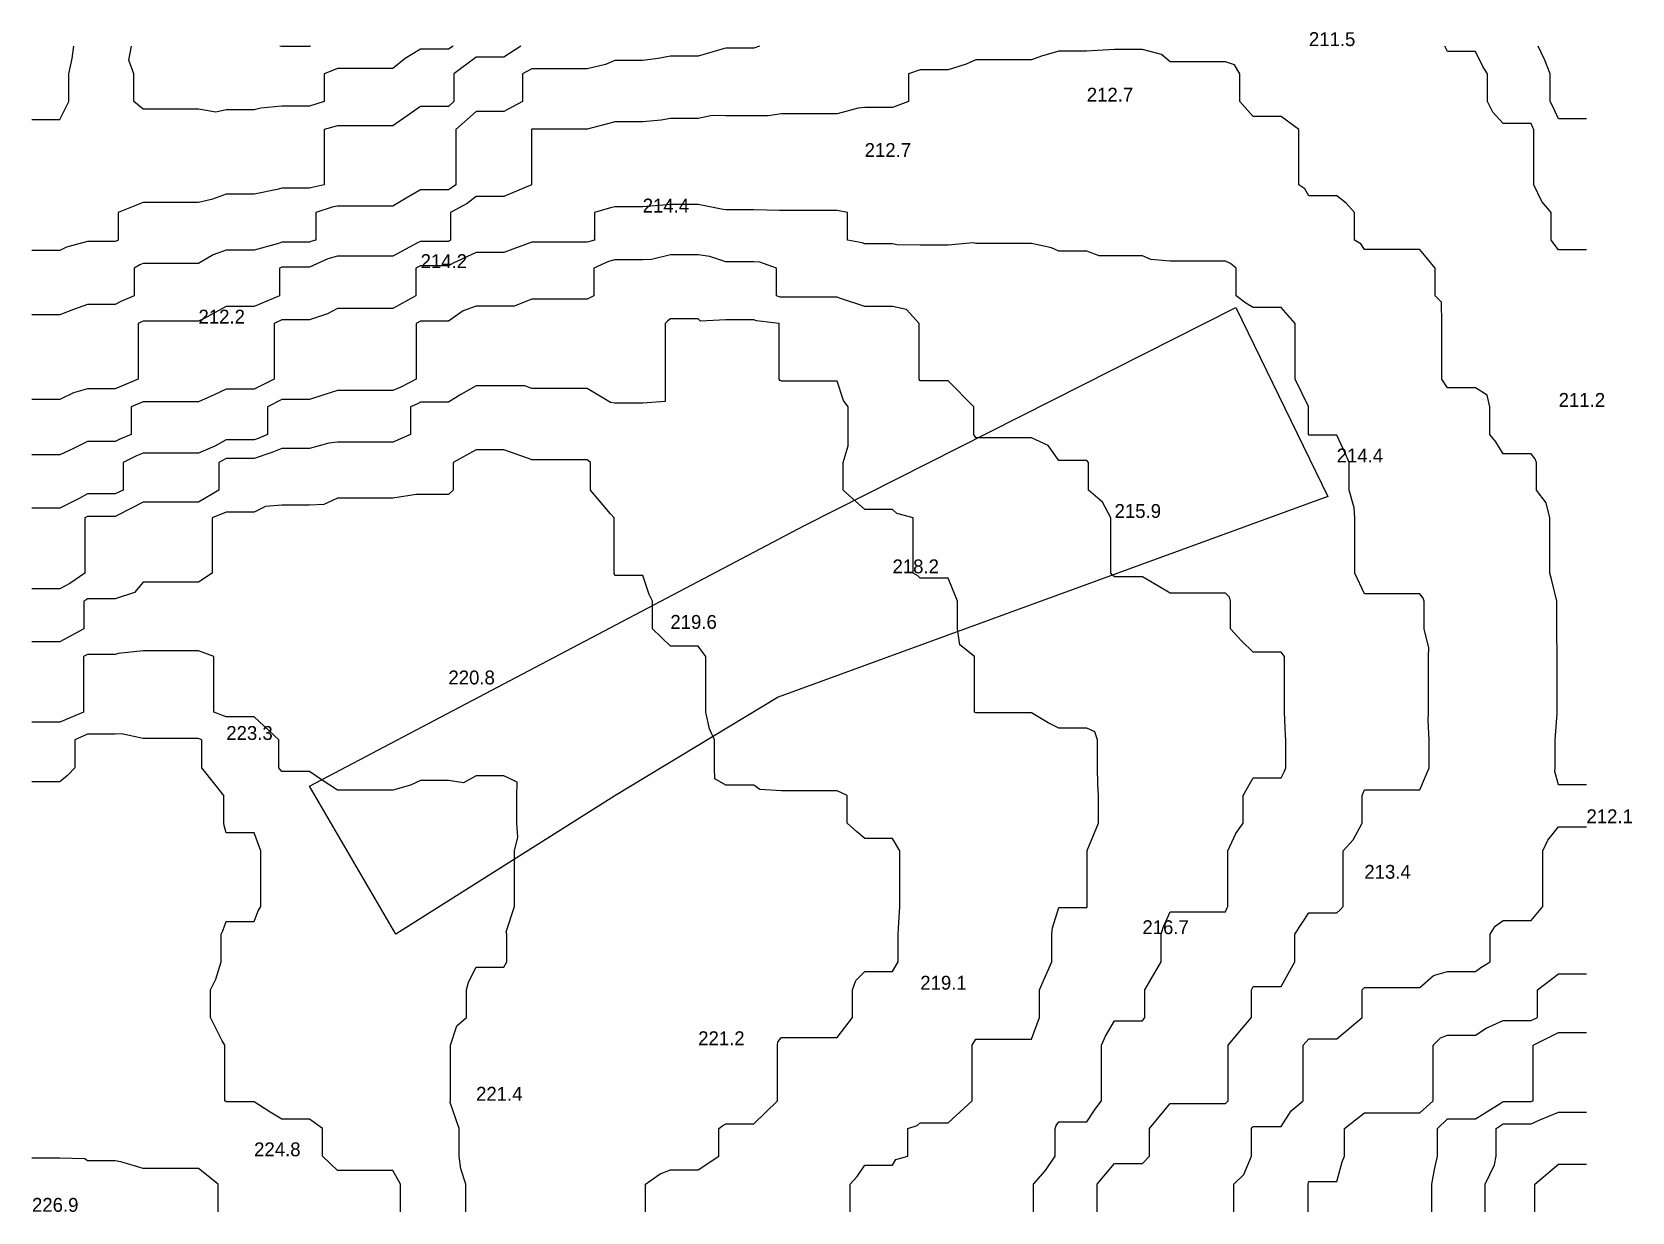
# Model space of a CAD drawing. Extents: x 0 to 115, y 0 to 85.
import ezdxf

# ---------------------------------------------------------------- set-up
doc = ezdxf.new("R2010")
doc.units = 0
for name, color, linetype in [('CONTOURS_MAJEURES', 3, 'CONTINUOUS'), ('CONTOURS_MINEURES', 8, 'CONTINUOUS'), ('PARCELLE', 4, 'CONTINUOUS'), ('POINTS_COTES', 7, 'CONTINUOUS')]:
    doc.layers.add(name, color=color, linetype=linetype)

msp = doc.modelspace()

# ---------------------------------------------------------------- linework, layer by layer
at = {"layer": 'CONTOURS_MAJEURES'}
for points in [[(52.426, 83.997), (52.005, 83.847), (50.152, 83.847), (50.002, 83.847), (49.805, 83.801), (47.999, 83.267), (46.726, 83.267), (45.996, 83.267), (45.114, 83.111), (44.003, 82.951), (43.048, 82.951), (42, 82.951), (41.32, 82.676), (39.997, 82.364), (38.371, 82.364), (38.005, 82.364), (37.637, 82.364), (36.002, 82.364), (35.334, 81.996), (35.334, 80.663), (35.334, 79.996), (33.999, 79.276), (32.716, 79.276), (31.996, 79.276), (30.53, 77.995), (30.53, 77.468), (30.53, 76.005), (30.53, 74.534), (30.53, 74.004), (30.233, 73.774), (30.003, 73.649), (29.648, 73.649), (28, 73.649), (26.961, 73.042), (25.997, 72.467), (24.466, 72.467), (24.005, 72.467), (23.541, 72.467), (22.002, 72.467), (21.621, 72.384), (20.463, 72.004), (20.463, 70.467), (20.463, 70.003), (20.097, 69.905), (19.999, 69.859), (18.14, 69.859), (17.996, 69.859), (17.77, 69.776), (16.004, 69.291), (15.291, 69.291), (14.001, 69.291), (13.052, 68.949), (11.997, 68.327), (10.329, 68.327), (10.005, 68.327), (9.679, 68.327), (8.002, 68.327), (7.771, 68.233), (7.351, 68.002), (7.351, 66.652), (7.351, 66.001), (6.411, 65.589), (5.999, 65.372), (5.369, 65.372), (3.996, 65.372), (2.992, 65.009), (2.004, 64.629), (0.63, 64.629), (0.001, 64.629)], [(112, 69.307), (110.693, 69.307), (109.997, 69.307), (109.458, 70.003), (109.458, 70.544), (109.458, 72.004), (108.79, 72.792), (108.209, 74.004), (108.209, 75.8), (108.209, 76.005), (108.209, 77.79), (108.209, 77.995), (108.142, 78.134), (108.004, 78.408), (107.591, 78.408), (106.001, 78.408), (105.251, 79.247), (104.859, 79.996), (104.859, 81.137), (104.859, 81.996), (104.525, 82.523), (103.998, 83.615), (103.615, 83.615), (101.995, 83.615), (101.788, 83.997)], [(44.195, -0.002), (44.195, 1.806), (44.195, 1.999), (45.27, 2.728), (45.996, 3.032), (46.964, 3.032), (47.999, 3.032), (49.492, 3.999), (49.492, 5.491), (49.492, 6), (49.776, 6.226), (50.002, 6.334), (51.671, 6.334), (52.005, 6.334), (53.703, 8.001), (53.703, 9.706), (53.703, 10.002), (53.703, 10.297), (53.703, 12.002), (53.748, 12.253), (53.997, 12.568), (55.434, 12.568), (56, 12.568), (56.566, 12.568), (58.003, 12.568), (59.118, 14.003), (59.118, 14.885), (59.118, 16.004), (59.348, 16.654), (59.995, 17.304), (61.297, 17.304), (61.999, 17.304), (62.399, 18.005), (62.399, 19.605), (62.399, 20.006), (62.423, 20.428), (62.535, 21.995), (62.535, 23.461), (62.535, 23.996), (62.535, 24.531), (62.535, 25.997), (61.999, 26.902), (61.092, 26.902), (59.995, 26.902), (59.408, 27.408), (58.723, 27.998), (58.723, 28.72), (58.723, 29.998), (58.003, 30.336), (56.338, 30.336), (56, 30.336), (55.662, 30.336), (53.997, 30.336), (52.442, 30.438), (52.005, 30.749), (50.753, 30.749), (50.002, 30.749), (49.19, 31.188), (49.179, 31.999), (49.179, 32.821), (49.179, 34), (48.804, 34.804), (48.561, 36.001), (48.561, 36.563), (48.561, 38.001), (48.561, 39.44), (48.561, 40.002), (47.999, 40.76), (46.754, 40.76), (45.996, 40.76), (44.719, 42.003), (44.719, 42.722), (44.719, 44.004), (44.476, 44.478), (44.003, 45.844), (43.843, 45.844), (42, 45.844), (41.943, 46.005), (41.943, 47.948), (41.943, 48.005), (41.943, 48.062), (41.943, 49.995), (41.692, 50.303), (40.248, 51.996), (40.248, 52.246), (40.248, 53.997), (40.106, 54.106), (39.997, 54.178), (39.816, 54.178), (38.005, 54.178), (36.184, 54.178), (36.002, 54.178), (35.692, 54.307), (33.999, 54.896), (33.098, 54.896), (31.996, 54.896), (30.341, 53.997), (30.341, 53.657), (30.341, 51.996), (30.003, 51.683), (28.313, 51.683), (28, 51.683), (27.692, 51.688), (25.997, 51.424), (25.428, 51.424), (24.005, 51.424), (22.574, 51.424), (22.002, 51.424), (21.036, 50.96), (19.999, 50.913), (19.08, 50.913), (17.996, 50.913), (16.832, 50.827), (16.004, 50.417), (15.581, 50.417), (14.001, 50.417), (12.975, 49.995), (12.975, 48.976), (12.975, 48.005), (12.975, 47.029), (12.975, 46.005), (11.997, 45.364), (11.36, 45.364), (10.005, 45.364), (9.364, 45.364), (8.002, 45.364), (7.376, 44.629), (5.999, 44.161), (5.841, 44.161), (3.996, 44.161), (3.902, 44.098), (3.728, 44.004), (3.728, 42.272), (3.728, 42.003), (2.004, 41.075), (1.074, 41.075), (0.001, 41.075)], [(91.96, -0.002), (91.96, 1.957), (91.96, 1.999), (92.001, 2.175), (93.828, 2.175), (94.004, 2.175), (94.405, 3.597), (94.556, 3.999), (94.556, 4.553), (94.556, 6), (95.366, 6.633), (95.997, 7.141), (96.857, 7.141), (98, 7.141), (98.86, 7.141), (100.003, 7.141), (100.945, 8.001), (100.945, 8.947), (100.945, 10.002), (100.945, 11.056), (100.945, 12.002), (101.476, 12.524), (101.995, 12.726), (102.72, 12.726), (103.998, 12.726), (104.769, 13.234), (106.001, 13.773), (107.774, 13.773), (108.004, 13.773), (108.465, 14.003), (108.465, 15.541), (108.465, 16.004), (109.997, 17.157), (111.151, 17.157), (112, 17.157)]]:
    msp.add_lwpolyline(points, dxfattribs=at)
at = {"layer": 'CONTOURS_MINEURES'}
for points in [[(35.217, 83.997), (33.999, 83.2), (33.201, 83.2), (31.996, 83.2), (30.392, 81.996), (30.392, 81.606), (30.392, 79.996), (30.003, 79.652), (29.659, 79.652), (28, 79.652), (27.029, 78.965), (25.997, 78.244), (24.253, 78.244), (24.005, 78.244), (23.756, 78.244), (22.002, 78.244), (21.041, 77.995), (21.041, 76.96), (21.041, 76.005), (21.041, 75.045), (21.041, 74.004), (20.186, 73.818), (19.999, 73.757), (19.751, 73.757), (17.996, 73.757), (17.666, 73.673), (16.004, 73.321), (14.685, 73.321), (14.001, 73.321), (12.945, 72.95), (11.997, 72.726), (11.278, 72.726), (10.005, 72.726), (9.282, 72.726), (8.002, 72.726), (6.205, 72.004), (6.205, 70.209), (6.205, 70.003), (6.059, 69.943), (5.999, 69.91), (5.906, 69.91), (3.996, 69.91), (2.486, 69.518), (2.004, 69.272), (0.732, 69.272), (0.001, 69.272)], [(0.001, 78.696), (1.302, 78.696), (2.004, 78.696), (2.647, 79.996), (2.647, 80.642), (2.647, 81.996), (2.891, 83.106), (3.024, 83.997)], [(52.426, 83.997), (52.005, 83.847), (50.152, 83.847), (50.002, 83.847), (49.805, 83.801), (47.999, 83.267), (46.726, 83.267), (45.996, 83.267), (45.114, 83.111), (44.003, 82.951), (43.048, 82.951), (42, 82.951), (41.32, 82.676), (39.997, 82.364), (38.371, 82.364), (38.005, 82.364), (37.637, 82.364), (36.002, 82.364), (35.334, 81.996), (35.334, 80.663), (35.334, 79.996), (33.999, 79.276), (32.716, 79.276), (31.996, 79.276), (30.53, 77.995), (30.53, 77.468), (30.53, 76.005), (30.53, 74.534), (30.53, 74.004), (30.233, 73.774), (30.003, 73.649), (29.648, 73.649), (28, 73.649), (26.961, 73.042), (25.997, 72.467), (24.466, 72.467), (24.005, 72.467), (23.541, 72.467), (22.002, 72.467), (21.621, 72.384), (20.463, 72.004), (20.463, 70.467), (20.463, 70.003), (20.097, 69.905), (19.999, 69.859), (18.14, 69.859), (17.996, 69.859), (17.77, 69.776), (16.004, 69.291), (15.291, 69.291), (14.001, 69.291), (13.052, 68.949), (11.997, 68.327), (10.329, 68.327), (10.005, 68.327), (9.679, 68.327), (8.002, 68.327), (7.771, 68.233), (7.351, 68.002), (7.351, 66.652), (7.351, 66.001), (6.411, 65.589), (5.999, 65.372), (5.369, 65.372), (3.996, 65.372), (2.992, 65.009), (2.004, 64.629), (0.63, 64.629), (0.001, 64.629)], [(112, 30.761), (111.237, 30.761), (109.997, 30.761), (109.724, 31.725), (109.745, 31.999), (109.745, 33.747), (109.745, 34), (109.892, 35.895), (109.898, 36.001), (109.898, 36.1), (109.898, 38.001), (109.898, 38.1), (109.898, 40.002), (109.861, 41.867), (109.856, 42.003), (109.856, 43.862), (109.856, 44.004), (109.494, 45.5), (109.36, 46.005), (109.36, 47.366), (109.36, 48.005), (109.36, 48.641), (109.36, 49.995), (109.1, 51.095), (108.391, 51.996), (108.391, 53.608), (108.391, 53.997), (108.289, 54.282), (108.004, 54.616), (106.621, 54.616), (106.001, 54.616), (105.473, 55.47), (105.033, 55.997), (105.033, 57.031), (105.033, 57.998), (104.837, 58.836), (103.998, 59.376), (103.375, 59.376), (101.995, 59.376), (101.591, 59.999), (101.591, 61.594), (101.591, 62), (101.591, 62.406), (101.591, 64), (101.546, 65.55), (101.11, 66.001), (101.11, 66.89), (101.11, 68.002), (100.003, 69.336), (98.667, 69.336), (98, 69.336), (97.332, 69.336), (95.997, 69.336), (95.748, 69.753), (95.285, 70.003), (95.285, 70.717), (95.285, 72.004), (94.681, 72.683), (94.004, 73.204), (92.803, 73.204), (92.001, 73.204), (91.701, 73.704), (91.273, 74.004), (91.273, 75.278), (91.273, 76.005), (91.273, 76.729), (91.273, 77.995), (89.998, 78.929), (88.93, 78.929), (87.995, 78.929), (87.019, 79.996), (87.019, 81.016), (87.019, 81.996), (86.65, 82.646), (86.003, 82.859), (84.863, 82.859), (84, 82.859), (83.137, 82.859), (81.997, 82.859), (81.388, 83.386), (80.005, 83.741), (79.748, 83.741), (78.001, 83.741), (76.351, 83.645), (75.998, 83.633), (75.634, 83.633), (73.995, 83.633), (72.726, 83.271), (72.003, 83.009), (71.014, 83.009), (70, 83.009), (69.011, 83.009), (67.997, 83.009), (67.311, 82.685), (66.005, 82.294), (65.706, 82.294), (64.002, 82.294), (63.152, 81.996), (63.152, 81.148), (63.152, 79.996), (61.999, 79.564), (60.428, 79.564), (59.995, 79.564), (59.516, 79.514), (58.003, 79.106), (56.89, 79.106), (56, 79.106), (55.11, 79.106), (53.997, 79.106), (53.033, 78.963), (52.005, 78.963), (51.036, 78.963), (50.002, 78.963), (49, 78.995), (47.999, 78.78), (46.782, 78.78), (45.996, 78.78), (45.328, 78.665), (44.003, 78.527), (43.471, 78.527), (42, 78.527), (41.57, 78.425), (39.997, 78.007), (38.017, 78.007), (38.005, 78.007), (36.014, 78.007), (36.002, 78.007), (35.979, 77.995), (35.979, 77.972), (35.979, 76.005), (35.979, 74.027), (35.979, 74.004), (33.999, 73.148), (33.142, 73.148), (31.996, 73.148), (31.352, 72.65), (30.163, 72.004), (30.163, 70.163), (30.163, 70.003), (30.003, 69.915), (28.088, 69.915), (28, 69.915), (27.833, 69.836), (25.997, 68.858), (25.145, 68.858), (24.005, 68.858), (22.859, 68.858), (22.002, 68.858), (21.326, 68.677), (19.999, 68.065), (19.936, 68.065), (17.996, 68.065), (17.826, 68.002), (17.826, 66.172), (17.826, 66.001), (16.004, 65.228), (14.775, 65.228), (14.001, 65.228), (12.35, 64.352), (11.997, 64.17), (11.829, 64.17), (10.005, 64.17), (9.836, 64.17), (8.002, 64.17), (7.884, 64.118), (7.661, 64), (7.661, 63.66), (7.661, 62), (7.661, 60.339), (7.661, 59.999), (5.999, 59.299), (4.697, 59.299), (3.996, 59.299), (3, 58.999), (2.004, 58.534), (0.537, 58.534), (0.001, 58.534)], [(30.335, 83.997), (30.003, 83.764), (28.234, 83.764), (28, 83.764), (26.889, 83.106), (25.997, 82.372), (24.379, 82.372), (24.005, 82.372), (23.629, 82.372), (22.002, 82.372), (21.735, 82.263), (21.047, 81.996), (21.047, 80.95), (21.047, 79.996), (19.999, 79.669), (19.671, 79.669), (17.996, 79.669), (16.482, 79.515), (16.004, 79.407), (14.59, 79.407), (14.001, 79.407), (13.251, 79.247), (11.997, 79.456), (10.543, 79.456), (10.005, 79.456), (9.465, 79.456), (8.002, 79.456), (7.334, 79.996), (7.334, 80.663), (7.334, 81.996), (6.986, 82.982), (7.172, 83.997)], [(20.058, 83.997), (20.016, 83.98), (19.999, 83.973), (18.02, 83.973), (17.996, 83.973), (17.969, 83.97), (17.858, 83.997)], [(112, 69.307), (110.693, 69.307), (109.997, 69.307), (109.458, 70.003), (109.458, 70.544), (109.458, 72.004), (108.79, 72.792), (108.209, 74.004), (108.209, 75.8), (108.209, 76.005), (108.209, 77.79), (108.209, 77.995), (108.142, 78.134), (108.004, 78.408), (107.591, 78.408), (106.001, 78.408), (105.251, 79.247), (104.859, 79.996), (104.859, 81.137), (104.859, 81.996), (104.525, 82.523), (103.998, 83.615), (103.615, 83.615), (101.995, 83.615), (101.788, 83.997)], [(112, 78.759), (111.234, 78.759), (109.997, 78.759), (109.597, 79.594), (109.395, 79.996), (109.395, 80.6), (109.395, 81.996), (108.989, 82.985), (108.525, 83.997)], [(76.758, -0.002), (76.758, 1.24), (76.758, 1.999), (78.001, 3.487), (78.515, 3.487), (80.005, 3.487), (80.515, 3.999), (80.515, 5.488), (80.515, 6), (81.997, 7.801), (83.8, 7.801), (84, 7.801), (85.803, 7.801), (86.003, 7.801), (86.094, 7.909), (86.179, 8.001), (86.179, 8.178), (86.179, 10.002), (86.179, 11.825), (86.179, 12.002), (87.175, 13.179), (87.872, 14.003), (87.872, 15.88), (87.872, 16.004), (87.915, 16.085), (87.995, 16.23), (88.221, 16.23), (89.998, 16.23), (90.635, 17.369), (90.991, 18.005), (90.991, 19.014), (90.991, 20.006), (92.001, 21.532), (92.468, 21.532), (94.004, 21.532), (94.246, 21.754), (94.468, 21.995), (94.468, 22.461), (94.468, 23.996), (94.468, 24.462), (94.468, 25.997), (95.188, 26.809), (95.84, 27.998), (95.84, 29.841), (95.84, 29.998), (95.884, 30.111), (95.997, 30.41), (97.587, 30.41), (98, 30.41), (98.412, 30.41), (100.003, 30.41), (100.659, 31.999), (100.659, 33.341), (100.659, 34), (100.59, 35.411), (100.614, 36.001), (100.614, 36.614), (100.614, 38.001), (100.614, 39.389), (100.614, 40.002), (100.639, 40.641), (100.312, 42.003), (100.312, 43.693), (100.312, 44.004), (100.224, 44.226), (100.003, 44.533), (99.473, 44.533), (98, 44.533), (96.527, 44.533), (95.997, 44.533), (95.314, 46.005), (95.314, 47.32), (95.314, 48.005), (95.314, 49.314), (95.314, 49.995), (95.264, 50.731), (94.897, 51.996), (94.897, 52.892), (94.897, 53.997), (94.63, 54.625), (94.004, 55.952), (92.047, 55.952), (92.001, 55.952), (91.987, 55.983), (91.982, 55.997), (91.982, 56.016), (91.982, 57.998), (91.97, 58.029), (91.008, 59.999), (91.008, 61.007), (91.008, 62), (91.008, 63.008), (91.008, 64), (89.998, 65.168), (88.83, 65.168), (87.995, 65.168), (87.468, 65.472), (86.75, 66.001), (86.75, 67.252), (86.75, 68.002), (86.341, 68.342), (86.003, 68.489), (85.516, 68.489), (84, 68.489), (83.513, 68.489), (81.997, 68.489), (80.614, 68.614), (80.005, 68.894), (79.112, 68.894), (78.001, 68.894), (76.891, 68.894), (75.998, 69.216), (74.783, 69.216), (73.995, 69.216), (73.464, 69.469), (72.003, 69.763), (70.24, 69.763), (70, 69.763), (68.237, 69.763), (67.997, 69.763), (67.814, 69.819), (66.005, 69.651), (65.652, 69.651), (64.002, 69.651), (62.336, 69.666), (61.999, 69.758), (61.753, 69.758), (59.995, 69.758), (59.822, 69.829), (58.759, 70.003), (58.759, 70.762), (58.759, 72.004), (58.003, 72.149), (56.146, 72.149), (56, 72.149), (54.143, 72.149), (53.997, 72.149), (53.852, 72.149), (52.005, 72.209), (51.799, 72.209), (50.002, 72.209), (49.791, 72.214), (47.999, 72.58), (46.572, 72.58), (45.996, 72.58), (45.471, 72.53), (44.003, 72.408), (42.405, 72.408), (42, 72.408), (41.672, 72.331), (40.526, 72.004), (40.526, 70.531), (40.526, 70.003), (40.097, 69.903), (39.997, 69.858), (38.149, 69.858), (38.005, 69.858), (37.86, 69.858), (36.002, 69.858), (34.644, 69.359), (33.999, 69.126), (33.121, 69.126), (31.996, 69.126), (30.352, 68.352), (30.003, 68.16), (29.845, 68.16), (28, 68.16), (27.667, 68.002), (27.667, 66.335), (27.667, 66.001), (25.997, 65.078), (24.925, 65.078), (24.005, 65.078), (23.081, 65.078), (22.002, 65.078), (21.296, 64.705), (19.999, 64.277), (18.273, 64.277), (17.996, 64.277), (17.444, 64), (17.444, 62.553), (17.444, 62), (17.444, 60.553), (17.444, 59.999), (16.004, 59.279), (15.282, 59.279), (14.001, 59.279), (13.121, 58.877), (11.997, 58.37), (11.627, 58.37), (10.005, 58.37), (8.374, 58.37), (8.002, 58.37), (7.135, 57.998), (7.135, 56.864), (7.135, 55.997), (6.328, 55.669), (5.999, 55.504), (4.49, 55.504), (3.996, 55.504), (3, 54.997), (2.004, 54.541), (1.458, 54.541), (0.001, 54.541)], [(72.155, -0.002), (72.155, 0.151), (72.155, 1.999), (73.013, 2.985), (73.729, 3.999), (73.729, 5.733), (73.729, 6), (73.782, 6.214), (73.995, 6.485), (74.48, 6.485), (75.998, 6.485), (76.597, 7.403), (77.051, 8.001), (77.051, 9.052), (77.051, 10.002), (77.051, 10.951), (77.051, 12.002), (77.341, 12.663), (78.001, 13.76), (78.245, 13.76), (80.005, 13.76), (80.179, 14.003), (80.179, 14.178), (80.179, 16.004), (80.855, 17.151), (81.346, 18.005), (81.346, 19.351), (81.346, 20.006), (81.506, 20.496), (81.997, 21.616), (82.378, 21.616), (84, 21.616), (85.621, 21.616), (86.003, 21.616), (86.107, 21.891), (86.166, 21.995), (86.166, 22.159), (86.166, 23.996), (86.166, 25.833), (86.166, 25.997), (86.733, 27.265), (87.266, 27.998), (87.266, 29.266), (87.266, 29.998), (87.995, 31.275), (89.274, 31.275), (89.998, 31.275), (90.251, 31.747), (90.339, 31.999), (90.339, 33.66), (90.339, 34), (90.323, 34.324), (90.239, 36.001), (90.239, 37.761), (90.239, 38.001), (90.239, 38.242), (90.239, 40.002), (89.998, 40.331), (88.325, 40.331), (87.995, 40.331), (87.145, 41.15), (86.353, 42.003), (86.353, 43.652), (86.353, 44.004), (86.288, 44.29), (86.003, 44.582), (85.424, 44.582), (84, 44.582), (82.576, 44.582), (81.997, 44.582), (81.111, 45.115), (80.005, 45.744), (78.263, 45.744), (78.001, 45.744), (77.86, 45.863), (77.722, 46.005), (77.722, 47.726), (77.722, 48.005), (77.722, 48.283), (77.722, 49.995), (77.139, 51.134), (76.132, 51.996), (76.132, 52.129), (76.132, 53.997), (75.998, 54.139), (74.138, 54.139), (73.995, 54.139), (73.222, 55.221), (72.003, 55.78), (70.218, 55.78), (70, 55.78), (69.782, 55.78), (67.997, 55.78), (67.871, 55.997), (67.871, 57.871), (67.871, 57.998), (66.005, 59.872), (65.878, 59.872), (64.002, 59.872), (63.917, 59.999), (63.917, 60.084), (63.917, 62), (63.917, 62.084), (63.917, 64), (63.009, 65.01), (61.999, 65.229), (60.768, 65.229), (59.995, 65.229), (58.18, 65.824), (58.003, 65.896), (57.898, 65.896), (56, 65.896), (54.103, 65.896), (53.997, 65.896), (53.903, 65.907), (53.649, 66.001), (53.649, 66.351), (53.649, 68.002), (52.435, 68.434), (52.005, 68.443), (51.563, 68.443), (50.002, 68.443), (48.828, 68.83), (47.999, 68.948), (47.052, 68.948), (45.996, 68.948), (44.627, 68.628), (44.003, 68.584), (42.583, 68.584), (42, 68.584), (41.528, 68.474), (40.481, 68.002), (40.481, 66.484), (40.481, 66.001), (39.997, 65.761), (39.758, 65.761), (38.005, 65.761), (36.242, 65.761), (36.002, 65.761), (34.743, 65.258), (33.999, 65.264), (33.261, 65.264), (31.996, 65.264), (31.076, 64.924), (30.003, 64.181), (29.823, 64.181), (28, 64.181), (27.681, 64), (27.681, 62.318), (27.681, 62), (27.681, 60.318), (27.681, 59.999), (26.572, 59.425), (25.997, 59.176), (24.824, 59.176), (24.005, 59.176), (23.181, 59.176), (22.002, 59.176), (21.109, 58.89), (19.999, 58.529), (18.527, 58.529), (17.996, 58.529), (16.957, 57.998), (16.957, 56.955), (16.957, 55.997), (16.285, 55.715), (16.004, 55.623), (15.628, 55.623), (14.001, 55.623), (13.176, 55.174), (11.997, 54.669), (11.328, 54.669), (10.005, 54.669), (8.675, 54.669), (8.002, 54.669), (7.524, 54.474), (6.571, 53.997), (6.571, 52.567), (6.571, 51.996), (5.999, 51.734), (4.258, 51.734), (3.996, 51.734), (3.411, 51.408), (2.004, 50.689), (1.309, 50.689), (0.001, 50.689)], [(58.942, -0.002), (58.942, 0.941), (58.942, 1.999), (59.449, 2.547), (59.995, 3.369), (61.368, 3.369), (61.999, 3.369), (62.238, 3.76), (63.097, 3.999), (63.097, 5.097), (63.097, 6), (63.774, 6.228), (64.002, 6.418), (65.586, 6.418), (66.005, 6.418), (67.736, 8.001), (67.736, 9.739), (67.736, 10.002), (67.736, 10.264), (67.736, 12.002), (67.997, 12.447), (69.555, 12.447), (70, 12.447), (71.558, 12.447), (72.003, 12.447), (72.584, 14.003), (72.584, 15.42), (72.584, 16.004), (73.021, 16.983), (73.477, 18.005), (73.477, 19.484), (73.477, 20.006), (73.538, 20.462), (73.995, 21.919), (75.921, 21.919), (75.998, 21.919), (76.014, 21.98), (76.019, 21.995), (76.019, 22.016), (76.019, 23.996), (76.019, 25.976), (76.019, 25.997), (76.029, 26.028), (76.847, 27.998), (76.847, 29.151), (76.847, 29.998), (76.783, 30.782), (76.762, 31.999), (76.762, 32.762), (76.762, 34), (76.58, 34.581), (75.998, 34.849), (75.148, 34.849), (73.995, 34.849), (73.226, 35.228), (72.003, 35.96), (71.963, 35.96), (70, 35.96), (69.96, 35.96), (67.997, 35.96), (67.906, 36.001), (67.906, 37.91), (67.906, 38.001), (67.906, 38.092), (67.906, 40.002), (66.859, 40.86), (66.684, 42.003), (66.684, 42.686), (66.684, 44.004), (66.005, 45.662), (64.345, 45.662), (64.002, 45.662), (63.825, 45.828), (63.479, 46.005), (63.479, 46.526), (63.479, 48.005), (63.479, 48.524), (63.479, 49.995), (62.323, 50.319), (61.999, 50.602), (60.604, 50.602), (59.995, 50.602), (58.442, 51.996), (58.442, 53.556), (58.442, 53.997), (58.8, 55.197), (58.813, 55.997), (58.813, 57.185), (58.813, 57.998), (58.462, 58.458), (58.003, 59.856), (56.143, 59.856), (56, 59.856), (55.857, 59.856), (53.997, 59.856), (53.907, 59.908), (53.838, 59.999), (53.838, 60.159), (53.838, 62), (53.838, 63.84), (53.838, 64), (52.201, 64.197), (52.005, 64.27), (51.735, 64.27), (50.002, 64.27), (48.172, 64.173), (47.999, 64.334), (47.665, 64.334), (45.996, 64.334), (45.807, 64.19), (45.614, 64), (45.614, 63.617), (45.614, 62), (45.614, 61.616), (45.614, 59.999), (45.614, 58.382), (44.003, 58.263), (43.738, 58.263), (42, 58.263), (41.672, 58.326), (39.997, 59.322), (39.323, 59.322), (38.005, 59.322), (36.679, 59.322), (36.002, 59.322), (35.506, 59.504), (33.999, 59.52), (32.475, 59.52), (31.996, 59.52), (30.9, 58.898), (30.003, 58.329), (28.331, 58.329), (28, 58.329), (27.783, 58.216), (27.279, 57.998), (27.279, 56.718), (27.279, 55.997), (25.997, 55.468), (25.47, 55.468), (24.005, 55.468), (22.532, 55.468), (22.002, 55.468), (21.377, 55.373), (19.999, 55.004), (19.005, 55.004), (17.996, 55.004), (17.288, 54.707), (16.004, 54.284), (14.289, 54.284), (14.001, 54.284), (13.472, 53.997), (13.472, 52.524), (13.472, 51.996), (11.997, 51.138), (11.144, 51.138), (10.005, 51.138), (8.861, 51.138), (8.002, 51.138), (6.195, 50.191), (5.999, 50.101), (5.893, 50.101), (3.996, 50.101), (3.806, 49.995), (3.806, 48.196), (3.806, 48.005), (3.806, 47.814), (3.806, 46.005), (2.727, 45.279), (2.004, 44.886), (0.884, 44.886), (0.001, 44.886)], [(44.195, -0.002), (44.195, 1.806), (44.195, 1.999), (45.27, 2.728), (45.996, 3.032), (46.964, 3.032), (47.999, 3.032), (49.492, 3.999), (49.492, 5.491), (49.492, 6), (49.776, 6.226), (50.002, 6.334), (51.671, 6.334), (52.005, 6.334), (53.703, 8.001), (53.703, 9.706), (53.703, 10.002), (53.703, 10.297), (53.703, 12.002), (53.748, 12.253), (53.997, 12.568), (55.434, 12.568), (56, 12.568), (56.566, 12.568), (58.003, 12.568), (59.118, 14.003), (59.118, 14.885), (59.118, 16.004), (59.348, 16.654), (59.995, 17.304), (61.297, 17.304), (61.999, 17.304), (62.399, 18.005), (62.399, 19.605), (62.399, 20.006), (62.423, 20.428), (62.535, 21.995), (62.535, 23.461), (62.535, 23.996), (62.535, 24.531), (62.535, 25.997), (61.999, 26.902), (61.092, 26.902), (59.995, 26.902), (59.408, 27.408), (58.723, 27.998), (58.723, 28.72), (58.723, 29.998), (58.003, 30.336), (56.338, 30.336), (56, 30.336), (55.662, 30.336), (53.997, 30.336), (52.442, 30.438), (52.005, 30.749), (50.753, 30.749), (50.002, 30.749), (49.19, 31.188), (49.179, 31.999), (49.179, 32.821), (49.179, 34), (48.804, 34.804), (48.561, 36.001), (48.561, 36.563), (48.561, 38.001), (48.561, 39.44), (48.561, 40.002), (47.999, 40.76), (46.754, 40.76), (45.996, 40.76), (44.719, 42.003), (44.719, 42.722), (44.719, 44.004), (44.476, 44.478), (44.003, 45.844), (43.843, 45.844), (42, 45.844), (41.943, 46.005), (41.943, 47.948), (41.943, 48.005), (41.943, 48.062), (41.943, 49.995), (41.692, 50.303), (40.248, 51.996), (40.248, 52.246), (40.248, 53.997), (40.106, 54.106), (39.997, 54.178), (39.816, 54.178), (38.005, 54.178), (36.184, 54.178), (36.002, 54.178), (35.692, 54.307), (33.999, 54.896), (33.098, 54.896), (31.996, 54.896), (30.341, 53.997), (30.341, 53.657), (30.341, 51.996), (30.003, 51.683), (28.313, 51.683), (28, 51.683), (27.692, 51.688), (25.997, 51.424), (25.428, 51.424), (24.005, 51.424), (22.574, 51.424), (22.002, 51.424), (21.036, 50.96), (19.999, 50.913), (19.08, 50.913), (17.996, 50.913), (16.832, 50.827), (16.004, 50.417), (15.581, 50.417), (14.001, 50.417), (12.975, 49.995), (12.975, 48.976), (12.975, 48.005), (12.975, 47.029), (12.975, 46.005), (11.997, 45.364), (11.36, 45.364), (10.005, 45.364), (9.364, 45.364), (8.002, 45.364), (7.376, 44.629), (5.999, 44.161), (5.841, 44.161), (3.996, 44.161), (3.902, 44.098), (3.728, 44.004), (3.728, 42.272), (3.728, 42.003), (2.004, 41.075), (1.074, 41.075), (0.001, 41.075)], [(31.257, -0.002), (31.257, 0.739), (31.257, 1.999), (30.904, 3.095), (30.777, 3.999), (30.777, 4.776), (30.777, 6), (30.118, 7.886), (30.164, 8.001), (30.164, 9.84), (30.164, 10.002), (30.164, 10.163), (30.164, 12.002), (30.611, 13.393), (31.314, 14.003), (31.314, 15.32), (31.314, 16.004), (31.445, 16.557), (31.996, 17.63), (32.371, 17.63), (33.999, 17.63), (34.206, 18.005), (34.206, 19.799), (34.206, 20.006), (34.17, 20.176), (34.769, 21.995), (34.769, 23.226), (34.769, 23.996), (34.769, 25.227), (34.769, 25.997), (35, 26.997), (34.941, 27.998), (34.941, 28.939), (34.941, 29.998), (34.955, 30.954), (33.999, 31.421), (32.574, 31.421), (31.996, 31.421), (31.098, 30.9), (30.003, 31.07), (29.073, 31.07), (28, 31.07), (27.268, 30.73), (25.997, 30.373), (25.624, 30.373), (24.005, 30.373), (22.378, 30.373), (22.002, 30.373), (20.909, 31.09), (19.999, 31.734), (19.733, 31.734), (17.996, 31.734), (17.785, 31.999), (17.785, 33.789), (17.785, 34), (16.004, 35.672), (15.674, 35.672), (14.001, 35.672), (13.106, 36.001), (13.106, 37.108), (13.106, 38.001), (13.106, 38.895), (13.106, 40.002), (11.997, 40.427), (10.428, 40.427), (10.005, 40.427), (9.58, 40.427), (8.002, 40.427), (6.216, 40.219), (5.999, 40.144), (5.857, 40.144), (3.996, 40.144), (3.702, 40.002), (3.702, 38.296), (3.702, 38.001), (3.702, 37.707), (3.702, 36.001), (2.004, 35.271), (0.731, 35.271), (0.001, 35.271)], [(26.545, -0.002), (26.545, 0.545), (26.545, 1.999), (25.997, 2.985), (24.987, 2.985), (24.005, 2.985), (23.018, 2.985), (22.002, 2.985), (20.926, 3.999), (20.926, 4.925), (20.926, 6), (19.999, 6.682), (19.317, 6.682), (17.996, 6.682), (17.171, 7.173), (16.004, 7.911), (14.091, 7.911), (14.001, 7.911), (13.896, 8.001), (13.896, 8.105), (13.896, 10.002), (13.896, 11.898), (13.896, 12.002), (13.692, 12.31), (12.862, 14.003), (12.862, 14.866), (12.862, 16.004), (13.236, 16.767), (13.621, 18.005), (13.621, 19.626), (13.621, 20.006), (13.753, 20.251), (14.001, 20.917), (14.919, 20.917), (16.004, 20.917), (16.305, 21.694), (16.483, 21.995), (16.483, 23.514), (16.483, 23.996), (16.483, 24.478), (16.483, 25.997), (16.004, 27.297), (14.702, 27.297), (14.001, 27.297), (13.836, 27.833), (13.832, 27.998), (13.832, 28.166), (13.832, 29.998), (13.176, 30.822), (12.239, 31.999), (12.239, 32.24), (12.239, 34), (11.997, 34.112), (11.886, 34.112), (10.005, 34.112), (8.114, 34.112), (8.002, 34.112), (6.449, 34.45), (5.999, 34.417), (5.581, 34.417), (3.996, 34.417), (3.092, 34), (3.092, 32.907), (3.092, 31.999), (2.561, 31.44), (2.004, 30.973), (0.976, 30.973), (0.001, 30.973)], [(86.603, -0.002), (86.603, 0.6), (86.603, 1.999), (87.307, 2.689), (87.86, 3.999), (87.86, 4.135), (87.86, 6), (87.922, 6.074), (87.995, 6.153), (88.148, 6.153), (89.998, 6.153), (90.729, 7.271), (91.591, 8.001), (91.591, 9.592), (91.591, 10.002), (91.591, 11.592), (91.591, 12.002), (92.001, 12.47), (93.536, 12.47), (94.004, 12.47), (95.84, 14.003), (95.84, 14.161), (95.84, 16.004), (95.997, 16.171), (97.833, 16.171), (98, 16.171), (99.836, 16.171), (100.003, 16.171), (100.98, 17.023), (101.995, 17.305), (103.298, 17.305), (103.998, 17.305), (104.393, 17.61), (105.062, 18.005), (105.062, 19.067), (105.062, 20.006), (105.429, 20.574), (106.001, 21), (107.003, 21), (108.004, 21), (108.845, 21.995), (108.845, 22.84), (108.845, 23.996), (108.845, 25.152), (108.845, 25.997), (109.223, 26.773), (109.997, 27.731), (110.264, 27.731), (112, 27.731)], [(91.96, -0.002), (91.96, 1.957), (91.96, 1.999), (92.001, 2.175), (93.828, 2.175), (94.004, 2.175), (94.405, 3.597), (94.556, 3.999), (94.556, 4.553), (94.556, 6), (95.366, 6.633), (95.997, 7.141), (96.857, 7.141), (98, 7.141), (98.86, 7.141), (100.003, 7.141), (100.945, 8.001), (100.945, 8.947), (100.945, 10.002), (100.945, 11.056), (100.945, 12.002), (101.476, 12.524), (101.995, 12.726), (102.72, 12.726), (103.998, 12.726), (104.769, 13.234), (106.001, 13.773), (107.774, 13.773), (108.004, 13.773), (108.465, 14.003), (108.465, 15.541), (108.465, 16.004), (109.997, 17.157), (111.151, 17.157), (112, 17.157)], [(100.855, -0.002), (100.855, 0.854), (100.855, 1.999), (101.054, 3.054), (101.264, 3.999), (101.264, 4.734), (101.264, 6), (101.995, 6.687), (102.683, 6.687), (103.998, 6.687), (105.793, 7.793), (106.001, 7.937), (107.94, 7.937), (108.004, 7.937), (108.152, 8.001), (108.152, 9.853), (108.152, 10.002), (108.152, 10.15), (108.152, 12.002), (109.997, 12.924), (111.077, 12.924), (112, 12.924)], [(104.71, -0.002), (104.71, 1.288), (104.71, 1.999), (105.386, 3.385), (105.506, 3.999), (105.506, 5.506), (105.506, 6), (106.001, 6.343), (106.344, 6.343), (108.004, 6.343), (108.603, 6.602), (109.997, 7.167), (110.831, 7.167), (112, 7.167)], [(13.411, -0.002), (13.411, 0.586), (13.411, 1.999), (11.997, 3.124), (11.126, 3.124), (10.005, 3.124), (9.129, 3.124), (8.002, 3.124), (6.4, 3.599), (5.999, 3.672), (4.324, 3.672), (3.996, 3.672), (3.807, 3.81), (2.004, 3.869), (0.131, 3.869), (0.001, 3.869)], [(108.281, -0.002), (108.281, 1.721), (108.281, 1.999), (109.997, 3.425), (110.572, 3.425), (112, 3.425)]]:
    msp.add_lwpolyline(points, dxfattribs=at)
at = {"layer": 'PARCELLE'}
msp.add_lwpolyline([(20, 30.673), (55.652, 49.462), (86.749, 65.164), (93.368, 51.541), (53.774, 37.072), (41.986, 29.972), (26.205, 20), (20, 30.673)], close=True, dxfattribs=at)

# ---------------------------------------------------------------- texts
at = {"layer": 'POINTS_COTES'}
for s, p in [('211.5', (92.001, 83.997)), ('212.7', (75.998, 79.996)), ('212.7', (59.995, 76.005)), ('214.4', (44.003, 72.004)), ('214.2', (28, 68.002)), ('212.2', (11.997, 64)), ('211.2', (109.997, 57.998)), ('214.4', (94.004, 53.997)), ('215.9', (78.001, 49.995)), ('218.2', (61.999, 46.005)), ('219.6', (45.996, 42.003)), ('220.8', (30.003, 38.001)), ('223.3', (14.001, 34)), ('212.1', (112, 27.998)), ('213.4', (95.997, 23.996)), ('216.7', (80.005, 20.006)), ('219.1', (64.002, 16.004)), ('221.2', (47.999, 12.002)), ('221.4', (31.996, 8.001)), ('224.8', (16.004, 3.999)), ('226.9', (0.001, -0.002))]:
    msp.add_text(s, height=1, dxfattribs=at).set_placement(p)

doc.saveas('drawing.dxf')
